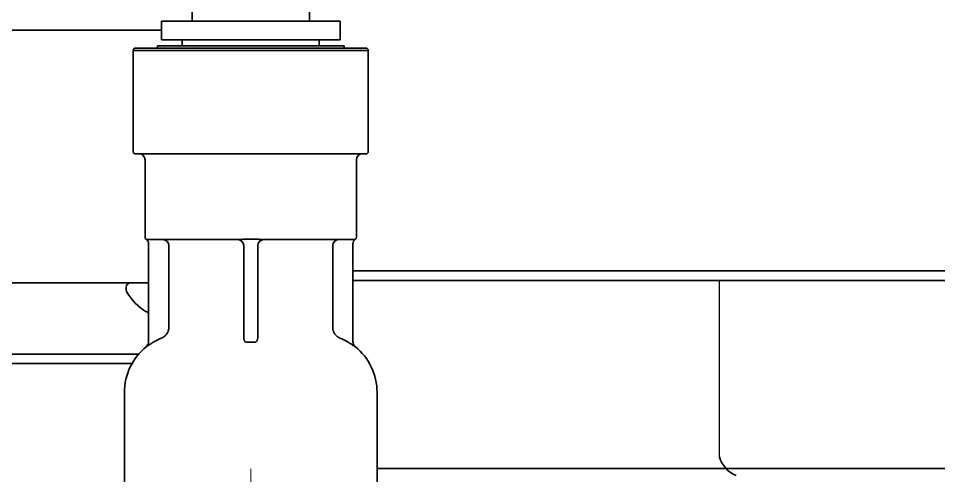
# Model space of a CAD drawing. Extents: x 5809 to 10669, y -850 to 3566.
# Drawn here: x 8613.4 to 8691.7, y 2411.9 to 2450.8 of the extents above; entities that cross this region are included whole.
import ezdxf

# ---------------------------------------------------------------- set-up
doc = ezdxf.new("R2010")
doc.units = 0
doc.header["$LTSCALE"] = 5
doc.layers.get('0').update_dxf_attribs({"linetype": 'CONTINUOUS', "lineweight": 0})
doc.layers.add('1', color=7, linetype='CONTINUOUS', true_color=0xffffff)

msp = doc.modelspace()

# ---------------------------------------------------------------- linework, layer by layer
at = {"color": 4}
msp.add_line((8633.173, 2412.496), (8633.173, 2312.496), dxfattribs=at)
at = {"layer": '1', "color": 7, "linetype": 'Continuous', "lineweight": 35}
for p, q in [((8628.173, 2454.025), (8628.173, 2450.596)), ((8638.173, 2450.596), (8638.173, 2454.025)), ((8625.573, 2450.596), (8640.773, 2450.596)), ((8625.573, 2450.596), (8625.573, 2448.996)), ((8640.773, 2448.996), (8640.773, 2450.596)), ((8625.573, 2449.826), (8595.422, 2449.826)), ((8625.573, 2448.996), (8625.583, 2448.996)), ((8625.583, 2448.996), (8640.773, 2448.996)), ((8627.348, 2448.996), (8627.348, 2448.496)), ((8628.172, 2448.827), (8628.173, 2448.827)), ((8638.998, 2448.496), (8638.998, 2448.996)), ((8633.173, 2448.096), (8623.173, 2448.096)), ((8623.173, 2448.096), (8623.173, 2439.496)), ((8642.973, 2448.296), (8623.373, 2448.296)), ((8641.123, 2448.496), (8625.223, 2448.496)), ((8625.223, 2448.496), (8625.223, 2448.296)), ((8643.173, 2448.096), (8633.173, 2448.096)), ((8641.123, 2448.296), (8641.123, 2448.496)), ((8643.173, 2439.496), (8643.173, 2448.096)), ((8623.373, 2439.296), (8633.173, 2439.296)), ((8633.173, 2439.296), (8642.973, 2439.296)), ((8624.173, 2438.796), (8624.173, 2432.196)), ((8642.173, 2432.196), (8642.173, 2438.796)), ((8624.259, 2432.032), (8624.269, 2432.032)), ((8632.118, 2431.996), (8624.436, 2431.996)), ((8624.473, 2431.622), (8624.473, 2423.28)), ((8624.483, 2431.622), (8624.473, 2431.622)), ((8626.198, 2431.496), (8626.198, 2424.538)), ((8632.573, 2431.496), (8632.573, 2423.723)), ((8632.753, 2432.032), (8633.592, 2432.032)), ((8633.773, 2423.723), (8633.773, 2431.496)), ((8641.909, 2431.996), (8634.228, 2431.996)), ((8640.148, 2431.496), (8640.148, 2424.538)), ((8641.873, 2423.28), (8641.873, 2431.622)), ((8642.077, 2432.032), (8642.087, 2432.032)), ((8641.873, 2429.326), (9189.273, 2429.326)), ((8584.971, 2428.327), (8624.473, 2428.327)), ((8624.473, 2428.326), (8584.974, 2428.326)), ((9189.273, 2428.526), (8641.873, 2428.526)), ((8622.573, 2427.926), (8622.573, 2427.726)), ((8624.273, 2425.848), (8624.273, 2425.881)), ((8624.296, 2422.89), (8624.287, 2422.89)), ((8632.764, 2423.28), (8633.582, 2423.28)), ((8584.974, 2422.246), (8623.623, 2422.246)), ((8623.064, 2421.446), (8584.978, 2421.446)), ((8622.423, 2418.996), (8622.423, 2379.496)), ((8643.923, 2379.496), (8643.923, 2418.996)), ((9189.273, 2412.526), (8643.923, 2412.526))]:
    msp.add_line(p, q, dxfattribs=at)
at = {"layer": '1'}
msp.add_line((8673.072, 2413.496), (8673.072, 2428.526), dxfattribs=at)
at = {"layer": '1', "color": 7, "linetype": 'Continuous', "lineweight": 35}
for centre, radius, start, end in [((8623.373, 2448.096), 0.2, 90, 180), ((8642.973, 2448.096), 0.2, 0, 90), ((8623.373, 2439.496), 0.2, 180, 270), ((8623.673, 2438.796), 0.5, 0, 90), ((8642.673, 2438.796), 0.5, 90, 180), ((8642.973, 2439.496), 0.2, 270, 0), ((8624.373, 2432.196), 0.2, 180, 235.1501), ((8623.973, 2431.622), 0.5, 0, 55.1501), ((8632.073, 2431.496), 0.5, 0, 90), ((8634.273, 2431.496), 0.5, 90, 180), ((8642.373, 2431.622), 0.5, 124.8499, 180), ((8641.973, 2432.196), 0.2, 304.8499, 0), ((8622.973, 2427.926), 0.4, 90, 180), ((8622.973, 2427.726), 0.4, 180, 210.30118), ((8626.772, 2429.946), 4.8, 210.30118, 238.41865), ((8627.423, 2418.996), 5, 128.84919, 180), ((8623.973, 2423.28), 0.5, 308.84919, 0), ((8642.373, 2423.28), 0.5, 180, 231.15081), ((8638.923, 2418.996), 5, 0, 51.15081), ((8675.466, 2414.214), 2.5, 196.68187, 247.09979)]:
    msp.add_arc(centre, radius, start, end, dxfattribs=at)
msp.add_ellipse((8625.703, 2431.496), major_axis=(0, 0.5), ratio=0.98933, start_param=-1.570796, end_param=0, dxfattribs=at)
at = {"layer": '1', "color": 7, "linetype": 'Continuous', "lineweight": 35, "extrusion": (0, 0, -1)}
msp.add_ellipse((8640.642, 2431.496), major_axis=(0, 0.5), ratio=0.98933, start_param=-1.570796, end_param=0, dxfattribs=at)
at = {"layer": '1', "color": 7, "linetype": 'Continuous', "lineweight": 35}
for points, knots in [([(8624.269, 2432.032), (8624.271, 2432.032), (8624.276, 2432.031), (8624.291, 2432.026), (8624.301, 2432.022), (8624.32, 2432.016), (8624.327, 2432.014), (8624.343, 2432.009), (8624.352, 2432.007), (8624.371, 2432.003), (8624.382, 2432.001), (8624.4, 2431.998), (8624.407, 2431.997), (8624.421, 2431.996), (8624.428, 2431.996), (8624.436, 2431.996)], [0, 0, 0, 0, 0.25, 0.25, 0.5, 0.5, 0.625, 0.625, 0.75, 0.75, 0.875, 0.875, 0.9375, 0.9375, 1, 1, 1, 1]), ([(8632.118, 2431.996), (8632.129, 2431.996), (8632.141, 2431.996), (8632.165, 2431.997), (8632.177, 2431.998), (8632.214, 2432.001), (8632.24, 2432.003), (8632.292, 2432.007), (8632.318, 2432.009), (8632.371, 2432.014), (8632.398, 2432.016), (8632.479, 2432.022), (8632.533, 2432.026), (8632.642, 2432.031), (8632.698, 2432.032), (8632.753, 2432.032)], [0, 0, 0, 0, 0.0625, 0.0625, 0.125, 0.125, 0.25, 0.25, 0.375, 0.375, 0.5, 0.5, 0.75, 0.75, 1, 1, 1, 1]), ([(8633.592, 2432.032), (8633.648, 2432.032), (8633.703, 2432.031), (8633.786, 2432.027), (8633.813, 2432.025), (8633.868, 2432.022), (8633.895, 2432.02), (8633.948, 2432.016), (8633.975, 2432.014), (8634.028, 2432.009), (8634.055, 2432.007), (8634.106, 2432.003), (8634.132, 2432.001), (8634.169, 2431.998), (8634.181, 2431.997), (8634.205, 2431.996), (8634.217, 2431.996), (8634.228, 2431.996)], [0, 0, 0, 0, 0.25, 0.25, 0.375, 0.375, 0.5, 0.5, 0.625, 0.625, 0.75, 0.75, 0.875, 0.875, 0.9375, 0.9375, 1, 1, 1, 1]), ([(8641.909, 2431.996), (8641.918, 2431.996), (8641.925, 2431.996), (8641.939, 2431.997), (8641.946, 2431.998), (8641.964, 2432.001), (8641.975, 2432.003), (8641.995, 2432.007), (8642.003, 2432.009), (8642.019, 2432.014), (8642.026, 2432.016), (8642.045, 2432.022), (8642.055, 2432.026), (8642.07, 2432.031), (8642.075, 2432.032), (8642.077, 2432.032)], [0, 0, 0, 0, 0.0625, 0.0625, 0.125, 0.125, 0.25, 0.25, 0.375, 0.375, 0.5, 0.5, 0.75, 0.75, 1, 1, 1, 1]), ([(8626.198, 2424.538), (8626.198, 2424.488), (8626.195, 2424.439), (8626.184, 2424.366), (8626.179, 2424.342), (8626.168, 2424.294), (8626.156, 2424.246), (8626.14, 2424.2), (8626.122, 2424.154), (8626.112, 2424.131), (8626.081, 2424.065), (8626.057, 2424.022), (8626.016, 2423.962), (8625.994, 2423.932), (8625.971, 2423.903), (8625.955, 2423.884), (8625.947, 2423.875), (8625.906, 2423.83), (8625.835, 2423.762), (8625.756, 2423.706), (8625.692, 2423.668), (8625.671, 2423.656), (8625.627, 2423.634), (8625.605, 2423.624), (8625.582, 2423.614)], [0, 0, 0, 0, 0.125, 0.125, 0.1875, 0.1875, 0.25, 0.3125, 0.3125, 0.375, 0.375, 0.5, 0.5, 0.5625, 0.59375, 0.59375, 0.625, 0.625, 0.75, 0.875, 0.875, 0.9375, 0.9375, 1, 1, 1, 1]), ([(8640.148, 2424.538), (8640.148, 2424.488), (8640.151, 2424.439), (8640.162, 2424.366), (8640.167, 2424.342), (8640.178, 2424.294), (8640.19, 2424.246), (8640.206, 2424.2), (8640.224, 2424.154), (8640.234, 2424.131), (8640.265, 2424.065), (8640.289, 2424.022), (8640.33, 2423.962), (8640.351, 2423.932), (8640.375, 2423.903), (8640.39, 2423.884), (8640.399, 2423.875), (8640.44, 2423.83), (8640.511, 2423.762), (8640.59, 2423.706), (8640.653, 2423.668), (8640.675, 2423.656), (8640.719, 2423.634), (8640.741, 2423.624), (8640.764, 2423.614)], [0, 0, 0, 0, 0.125, 0.125, 0.1875, 0.1875, 0.25, 0.3125, 0.3125, 0.375, 0.375, 0.5, 0.5, 0.5625, 0.59375, 0.59375, 0.625, 0.625, 0.75, 0.875, 0.875, 0.9375, 0.9375, 1, 1, 1, 1]), ([(8632.573, 2423.723), (8632.573, 2423.682), (8632.576, 2423.64), (8632.585, 2423.577), (8632.588, 2423.556), (8632.597, 2423.515), (8632.603, 2423.494), (8632.615, 2423.454), (8632.622, 2423.433), (8632.635, 2423.404), (8632.639, 2423.394), (8632.649, 2423.375), (8632.654, 2423.365), (8632.666, 2423.347), (8632.672, 2423.338), (8632.686, 2423.321), (8632.693, 2423.313), (8632.706, 2423.302), (8632.71, 2423.298), (8632.72, 2423.292), (8632.725, 2423.289), (8632.735, 2423.285), (8632.741, 2423.283), (8632.752, 2423.28), (8632.758, 2423.28), (8632.764, 2423.28)], [0, 0, 0, 0, 0.25, 0.25, 0.375, 0.375, 0.5, 0.5, 0.625, 0.625, 0.6875, 0.6875, 0.75, 0.75, 0.8125, 0.8125, 0.875, 0.875, 0.90625, 0.90625, 0.9375, 0.9375, 0.96875, 0.96875, 1, 1, 1, 1]), ([(8633.582, 2423.28), (8633.588, 2423.28), (8633.594, 2423.28), (8633.605, 2423.283), (8633.611, 2423.285), (8633.621, 2423.289), (8633.626, 2423.292), (8633.636, 2423.298), (8633.64, 2423.302), (8633.653, 2423.313), (8633.66, 2423.321), (8633.674, 2423.338), (8633.68, 2423.347), (8633.698, 2423.375), (8633.707, 2423.394), (8633.724, 2423.434), (8633.731, 2423.454), (8633.743, 2423.495), (8633.749, 2423.515), (8633.757, 2423.556), (8633.761, 2423.577), (8633.767, 2423.619), (8633.769, 2423.64), (8633.772, 2423.681), (8633.773, 2423.702), (8633.773, 2423.723)], [0, 0, 0, 0, 0.03125, 0.03125, 0.0625, 0.0625, 0.09375, 0.09375, 0.125, 0.125, 0.1875, 0.1875, 0.25, 0.25, 0.375, 0.375, 0.5, 0.5, 0.625, 0.625, 0.75, 0.75, 0.875, 0.875, 1, 1, 1, 1]), ([(8624.936, 2423.293), (8624.896, 2423.27), (8624.857, 2423.247), (8624.8, 2423.212), (8624.781, 2423.2), (8624.753, 2423.183), (8624.744, 2423.177), (8624.725, 2423.165), (8624.716, 2423.159), (8624.67, 2423.131), (8624.635, 2423.108), (8624.585, 2423.076), (8624.569, 2423.065), (8624.545, 2423.05), (8624.537, 2423.045), (8624.522, 2423.034), (8624.514, 2423.029), (8624.477, 2423.005), (8624.45, 2422.987), (8624.413, 2422.962), (8624.401, 2422.955), (8624.385, 2422.944), (8624.379, 2422.94), (8624.369, 2422.934), (8624.364, 2422.931), (8624.342, 2422.916), (8624.327, 2422.906), (8624.311, 2422.897), (8624.306, 2422.894), (8624.3, 2422.891), (8624.297, 2422.89), (8624.296, 2422.89)], [0, 0, 0, 0, 0.125, 0.125, 0.1875, 0.1875, 0.21875, 0.21875, 0.25, 0.25, 0.375, 0.375, 0.4375, 0.4375, 0.46875, 0.46875, 0.5, 0.5, 0.625, 0.625, 0.6875, 0.6875, 0.71875, 0.71875, 0.75, 0.75, 0.875, 0.875, 0.9375, 0.9375, 1, 1, 1, 1]), ([(8641.41, 2423.293), (8641.45, 2423.27), (8641.489, 2423.247), (8641.546, 2423.212), (8641.565, 2423.2), (8641.593, 2423.183), (8641.602, 2423.177), (8641.621, 2423.165), (8641.63, 2423.159), (8641.676, 2423.131), (8641.711, 2423.108), (8641.761, 2423.076), (8641.777, 2423.065), (8641.801, 2423.05), (8641.809, 2423.045), (8641.824, 2423.034), (8641.832, 2423.029), (8641.869, 2423.005), (8641.896, 2422.987), (8641.933, 2422.962), (8641.945, 2422.955), (8641.961, 2422.944), (8641.966, 2422.94), (8641.977, 2422.934), (8641.981, 2422.931), (8642.004, 2422.916), (8642.019, 2422.906), (8642.035, 2422.897), (8642.04, 2422.894), (8642.046, 2422.891), (8642.048, 2422.89), (8642.049, 2422.89)], [0, 0, 0, 0, 0.125, 0.125, 0.1875, 0.1875, 0.21875, 0.21875, 0.25, 0.25, 0.375, 0.375, 0.4375, 0.4375, 0.46875, 0.46875, 0.5, 0.5, 0.625, 0.625, 0.6875, 0.6875, 0.71875, 0.71875, 0.75, 0.75, 0.875, 0.875, 0.9375, 0.9375, 1, 1, 1, 1])]:
    msp.add_open_spline(points, degree=3, knots=knots, dxfattribs=at)
for points in [[(8624.273, 2425.881), (8624.339, 2425.841), (8624.405, 2425.802), (8624.473, 2425.765)], [(8625.582, 2423.614), (8625.359, 2423.523), (8625.143, 2423.416), (8624.936, 2423.293)], [(8640.764, 2423.614), (8640.987, 2423.523), (8641.202, 2423.416), (8641.41, 2423.293)]]:
    msp.add_open_spline(points, degree=3, dxfattribs=at)

doc.saveas('drawing.dxf')
